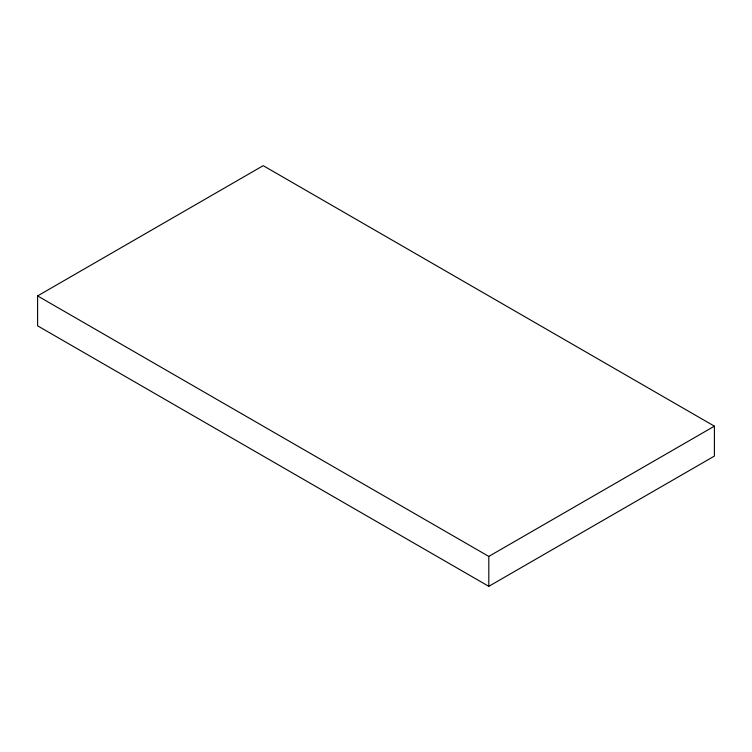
<?xml version="1.0" encoding="UTF-8"?>
<svg xmlns="http://www.w3.org/2000/svg" width="752" height="752" viewBox="0 0 752 752"><rect width="100%" height="100%" fill="white"/><g stroke="black" fill="none" stroke-linecap="round" stroke-linejoin="round"><path stroke-width="1.13" d="M37.6 295.921L263.2 165.666L714.4 426.168L714.4 456.079L488.8 586.334L37.6 325.832L37.6 295.921L488.8 556.414L714.4 426.168M488.8 556.414L488.8 586.334"/></g></svg>
